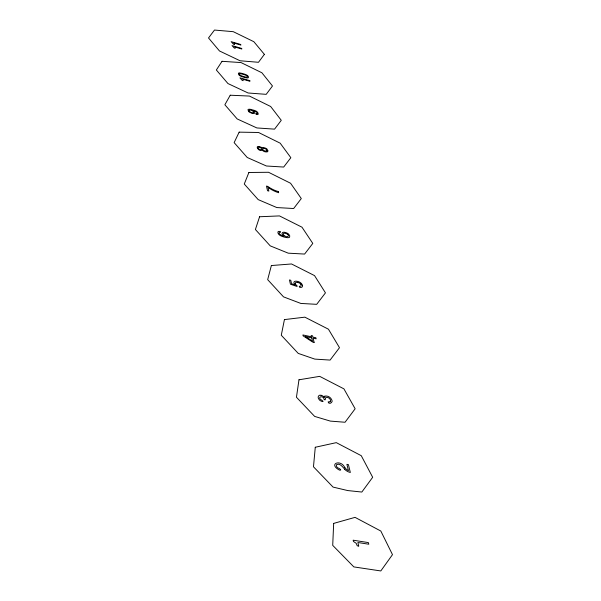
<?xml version="1.0" encoding="UTF-8"?>
<svg xmlns="http://www.w3.org/2000/svg" width="601" height="601" viewBox="0 0 601 601"><rect width="100%" height="100%" fill="white"/><g stroke="black" fill="none" stroke-linecap="round" stroke-linejoin="round"><path stroke-width="0.9" d="M330.114 401.701C331.587 399.95 329.078 397.569 327.245 397.396C324.179 396.329 326.538 401.062 324.217 399.642M324.916 396.164C327.545 395.473 330.505 397.156 331.624 399.575C333.923 402.272 328.679 405.239 328.123 401.874A3.771 2.269 30.4 0 0 330.144 401.731M250.474 109.352C253.149 110.178 258.145 110.592 258.272 114.077A3.223 1.457 24.4 0 1 257.972 114.37A2.434 1.104 24.4 0 1 257.461 114.513L256.124 114.378L255.958 113.672M321.137 395.338C318.718 394.324 317.253 397.208 318.755 399.011C319.492 401.415 325.667 402.67 321.948 400.326C315.946 397.261 323.361 394.564 324.172 399.365M324.157 397.314L324.194 397.321A3.396 2.043 30.1 0 0 321.129 395.285M265.018 151.039L265.852 151.167A1.886 0.894 24.9 0 0 266.318 151.106L266.438 151.054A2.336 1.104 24.9 0 0 266.694 150.828L266.784 150.505A3.471 1.645 24.8 0 0 266.731 150.16M267.655 186.385L266.468 186.077L267.535 190.735L268.842 191.073L267.971 187.287A17.579 8.609 25.5 0 0 278.654 192.718L278.421 191.719M241.933 73.39L244.179 74.028A7.099 3.073 24 0 1 246.425 74.892A3.073 1.322 24 0 1 247.357 75.456A2.765 1.194 24 0 1 247.98 76.026A2.877 1.24 24 0 1 248.19 76.289L248.378 76.68A5.597 2.419 23.9 0 1 248.461 76.988L248.468 77.334A2.802 1.21 24 0 1 247.928 77.867A3.073 1.322 24 0 1 247.131 77.927A7.069 3.043 23.9 0 1 244.998 77.544L242.751 76.913A7.159 3.088 23.9 0 1 240.483 76.042A3.05 1.322 23.9 0 1 239.544 75.478A2.84 1.225 23.9 0 1 238.837 74.809L238.507 74.239A5.304 2.291 23.9 0 1 238.424 73.931L238.447 73.517A2.96 1.277 23.9 0 1 238.507 73.39M254.576 111.14L256.311 111.951A1.961 0.886 24.4 0 1 257.183 112.793L257.236 112.95A2.043 0.924 24.4 0 1 255.996 113.747M287.496 234.262C290.11 235.855 287.03 237.688 285.272 236.208A2.517 1.307 26.2 0 1 283.68 235.059A2.862 1.487 26.2 0 1 283.304 234.15A2.412 1.255 26.2 0 1 284.611 233.248A4.049 2.103 26.3 0 1 285.595 233.428A3.073 1.593 26.2 0 1 287.503 234.262M344.779 469.291C342.765 467.15 339.941 462.853 336.703 464.565C335.921 465.467 336.658 467.112 337.657 467.773C339.174 468.299 342.668 470.545 339.46 470.11C327.77 463.904 340.872 458.743 344.854 467.683M294.437 284.123L294.528 284.243A2.584 1.412 27.2 0 0 295.286 285.002L291.568 283.732L290.764 280.269L289.457 279.961L290.433 284.213L297.082 286.497L296.939 285.625A4.034 2.201 27.3 0 1 295.925 284.731A2.727 1.487 27.2 0 1 295.467 284.003L295.422 283.875M299.306 286.249L299.553 287.286A3.771 2.058 27.3 0 0 302.002 287.075A4.763 2.599 27.2 0 0 302.393 285.332M241.94 73.397A7.197 3.118 23.9 0 0 239.791 72.999A2.96 1.277 23.9 0 0 239.04 73.052M238.514 73.39A2.817 1.217 23.9 0 1 238.988 73.059M250.474 109.352A6.055 2.742 24.3 0 0 249.558 109.247L248.859 109.254A3.148 1.42 24.3 0 0 248.363 109.374A2.81 1.27 24.3 0 0 247.958 109.72L248.701 111.681L251.699 113.273A4.763 2.156 24.3 0 0 253.216 113.551A3.208 1.45 24.3 0 0 254.749 112.778L254.704 112.372A2.907 1.315 24.3 0 0 252.976 110.637L252.998 110.629A11.795 5.364 24.4 0 1 254.576 111.14M249.062 110.652A2.442 1.104 24.3 0 1 251.15 110.246A2.442 1.104 24.3 0 1 253.554 112.011M248.987 110.622A2.945 1.33 24.3 0 0 249.054 110.915L249.167 111.14A1.735 0.789 24.3 0 0 249.332 111.35A1.901 0.864 24.3 0 0 249.956 111.854A2.517 1.142 24.3 0 0 250.775 112.267M250.775 112.267A4.072 1.841 24.3 0 0 251.706 112.575A2.374 1.074 24.3 0 0 253.577 112.402A2.006 0.909 24.3 0 0 253.607 112.026M265.026 151.114A2.396 1.134 24.9 0 1 262.682 149.153M266.746 150.16A2.336 1.104 24.9 0 0 264.252 148.304A2.314 1.089 24.9 0 0 262.705 149.161M278.398 191.606A17.061 8.354 25.4 0 1 267.685 186.37M279.811 234.262A2.329 1.21 26.1 0 1 280.554 232.294L280.374 231.445L278.676 231.408A2.922 1.518 26.1 0 0 278.045 231.776L277.895 232.88L278.736 234.367A4.327 2.246 26.1 0 0 280.336 235.577A6.581 3.418 26.1 0 0 281.877 236.306L282.447 236.524A14.401 7.437 26.1 0 0 286.692 237.59A6.123 3.178 26.2 0 0 288.42 237.658A3.952 2.051 26.2 0 0 289.562 237.177L289.757 235.93L288.848 234.345A3.598 1.871 26.2 0 0 287.977 233.616A3.922 2.036 26.2 0 0 286.624 232.887C285.295 232.339 282.2 231.408 282.004 233.594A5.078 2.637 26.3 0 0 282.139 234.165L282.275 234.465A3.666 1.908 26.2 0 0 282.665 235.051A2.967 1.54 26.2 0 0 283.244 235.607L284.003 236.155A12.523 6.468 26.1 0 1 282.725 235.78L282.628 235.75A4.703 2.442 26.1 0 1 279.728 234.3M295.354 283.86A3.125 1.705 27.2 0 1 297.728 282.402M297.765 282.515A3.208 1.75 27.3 0 1 300.883 284.183M300.755 284.205A3.05 1.668 27.3 0 1 301.109 284.942A2.817 1.533 27.3 0 1 299.343 286.331M302.423 285.34A6.776 3.696 27.2 0 0 302.311 284.972L301.762 283.942A4.252 2.314 27.3 0 0 299.178 281.922A4.861 2.652 27.3 0 0 297.608 281.396L296.188 281.185A4.477 2.442 27.2 0 0 295.617 281.2A3.989 2.171 27.2 0 0 293.987 282.154A5.056 2.757 27.3 0 0 294.017 283.191A4.29 2.336 27.2 0 0 294.445 284.123M324.217 397.329A3.238 1.946 30.3 0 1 324.886 396.142M344.689 469.343A7.708 4.846 32.9 0 0 350.338 472.461L348.415 464.603L346.905 464.333L348.4 470.478A3.103 1.953 32.9 0 1 347.1 469.832A9.06 5.687 32.9 0 1 344.884 467.676M267.926 150.956L267.205 151.948L265.146 151.835A3.073 1.457 24.9 0 1 262.164 150.002C259.609 152.624 254.058 145.247 259.504 146.561C261.856 148.492 266.979 146.449 267.926 150.956M239.476 74.148L239.476 74.208A2.554 1.104 23.9 0 0 239.529 74.464L239.596 74.599A1.57 0.676 23.9 0 0 239.791 74.847A2.201 0.954 23.9 0 0 241.144 75.696A7.287 3.133 23.9 0 0 242.909 76.327L244.945 76.898A5.672 2.442 23.9 0 0 246.207 77.146A2.667 1.149 24 0 0 247.154 77.116A1.412 0.609 24 0 0 247.357 76.988L247.154 76.109A1.412 0.609 24 0 0 246.853 75.846A2.667 1.149 24 0 0 245.756 75.23A5.702 2.464 24 0 0 244.442 74.742L242.511 74.171A7.715 3.343 23.9 0 0 240.7 73.773A2.201 0.954 23.9 0 0 239.551 73.915A1.518 0.654 23.9 0 0 239.499 74.051L239.476 74.148M333.668 523.403L332.714 545.362L353.846 566.908L380.809 570.95L392.483 554.648L380.824 531.036L355.041 517.363L333.668 523.403M315.277 447.264L313.474 466.782L333.059 487.088L347.746 490.566L361.832 492.046L372.68 477.284L361.269 455.693L336.312 442.644L315.277 447.264M298.975 379.794L296.451 397.238L314.654 416.41L330.34 421.098L345.049 422.255L355.138 408.778L343.93 388.87L319.694 376.361L298.975 379.794M284.431 319.597L281.283 335.245L298.246 353.403L314.804 359.105L330.099 360.074L339.49 347.686L328.446 329.205L304.857 317.163L284.431 319.597M271.374 265.544L267.67 279.645L283.522 296.864L300.853 303.437L316.689 304.331L325.457 292.867L314.541 275.611L291.523 263.967L271.374 265.544M259.594 216.751L255.395 229.499L270.232 245.862L288.255 253.171L304.609 254.065L312.79 243.413L301.98 227.193L279.48 215.909L259.594 216.751M248.897 172.487L244.269 184.034L258.19 199.615L276.828 207.563L293.656 208.517L301.304 198.555L290.576 183.252L268.542 172.277L248.897 172.487M239.153 132.145L234.135 142.625L247.221 157.485L266.408 165.996L283.68 167.048L290.846 157.695L280.179 143.181L258.565 132.49L239.153 132.145M230.236 95.221L224.864 104.762L237.185 118.945L256.875 127.945L274.559 129.14L281.276 120.313L270.66 106.497L249.43 96.055L230.236 95.221M222.039 61.31L216.352 69.994L227.967 83.562L248.115 92.99L266.198 94.342L272.486 85.988L261.908 72.781L241.039 62.572L222.039 61.31M264.38 54.353L258.49 62.294L240.047 60.769L219.478 50.957L208.517 37.968L214.489 30.05L233.301 31.688L253.847 41.702L264.38 54.353M358.714 546.031L357.242 545.806L356.198 543.334L353.448 541.433L353.163 540.194L368.39 542.598L368.789 544.221L357.88 542.5L358.714 546.031M314.12 342.36L312.618 342.044L303.122 335.869L302.912 334.952L311.483 336.8L311.175 335.508L312.543 335.809L312.851 337.093L315.878 337.747L316.141 338.821L313.113 338.168L314.12 342.36M311.739 337.875L305.383 336.507L312.505 341.083L311.739 337.875M249.783 80.639L239.897 77.829L242.226 80.406L243.18 80.677L242.857 79.272L249.933 81.285L249.783 80.639M234.292 44.361L233.368 44.091L231.13 41.664L240.738 44.489L240.881 45.09L233.992 43.062L234.292 44.361M241.677 48.426L232.016 45.593L234.27 48.042L235.201 48.313L234.901 47.006L241.82 49.027L241.677 48.426M258.543 148.755A2.021 0.954 24.7 0 0 261.675 149.326A2.021 0.954 24.7 0 0 259.324 147.283A2.021 0.954 24.7 0 0 258.543 148.755"/></g></svg>
